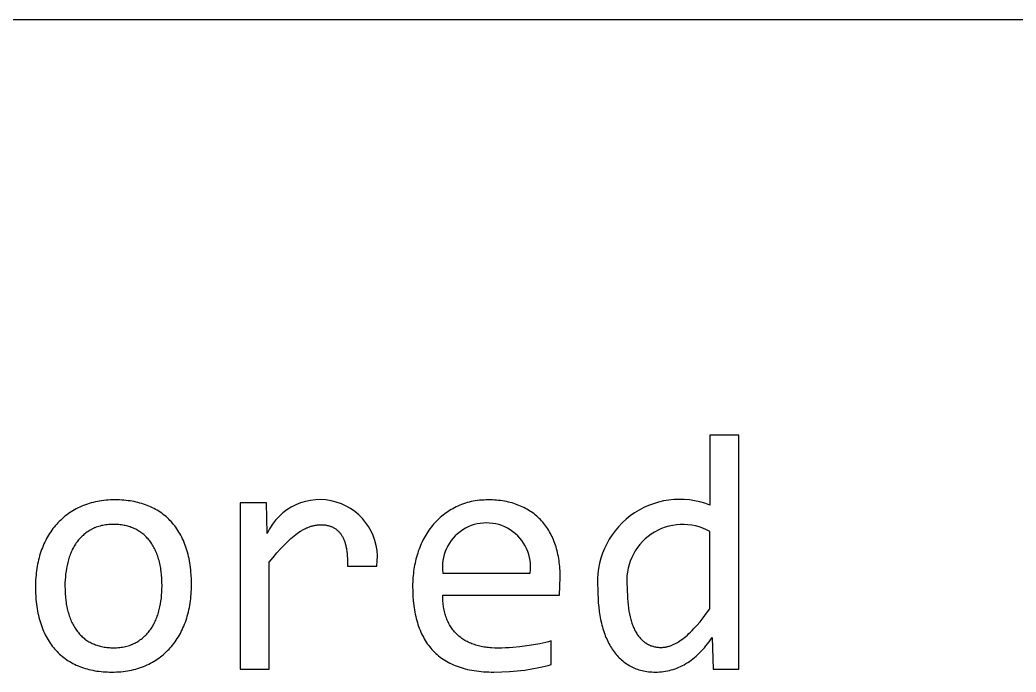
# Model space of a CAD drawing. Extents: x -44 to 134, y -24 to 59.
# Drawn here: x -0.11 to 9.09, y -24.03 to -18 of the extents above; entities that cross this region are included whole.
import ezdxf

# ---------------------------------------------------------------- set-up
doc = ezdxf.new("R2010")
doc.units = 0
doc.layers.add('DEFAULT', color=7, linetype='CONTINUOUS')

msp = doc.modelspace()

# ---------------------------------------------------------------- linework, layer by layer
at = {"layer": 'DEFAULT'}
for p, q in [((43, -18), (-44, -18)), ((6.5318, -21.8378), (6.264, -21.8378)), ((6.264, -21.8378), (6.264, -22.4836)), ((6.5318, -24), (6.5318, -21.8378)), ((0.586, -22.4548), (0.5671, -22.4591)), ((0.6052, -22.4508), (0.586, -22.4548)), ((0.6247, -22.4474), (0.6052, -22.4508)), ((0.6444, -22.4444), (0.6247, -22.4474)), ((0.6645, -22.4419), (0.6444, -22.4444)), ((0.6848, -22.4398), (0.6645, -22.4419)), ((0.7054, -22.4382), (0.6848, -22.4398)), ((0.7263, -22.437), (0.7054, -22.4382)), ((0.7475, -22.4363), (0.7263, -22.437)), ((0.7689, -22.4361), (0.7475, -22.4363)), ((0.7895, -22.4363), (0.7689, -22.4361)), ((0.8097, -22.4369), (0.7895, -22.4363)), ((0.8297, -22.4379), (0.8097, -22.4369)), ((0.8494, -22.4393), (0.8297, -22.4379)), ((0.8689, -22.4411), (0.8494, -22.4393)), ((0.888, -22.4433), (0.8689, -22.4411)), ((0.907, -22.4459), (0.888, -22.4433)), ((0.9256, -22.4489), (0.907, -22.4459)), ((0.944, -22.4523), (0.9256, -22.4489)), ((0.9621, -22.4561), (0.944, -22.4523)), ((4.0585, -22.4522), (4.0402, -22.4564)), ((4.0771, -22.4484), (4.0585, -22.4522)), ((4.096, -22.4452), (4.0771, -22.4484)), ((4.1151, -22.4424), (4.096, -22.4452)), ((4.1346, -22.4401), (4.1151, -22.4424)), ((4.1543, -22.4384), (4.1346, -22.4401)), ((4.1742, -22.4371), (4.1543, -22.4384)), ((4.1945, -22.4364), (4.1742, -22.4371)), ((4.215, -22.4361), (4.1945, -22.4364)), ((4.2349, -22.4363), (4.215, -22.4361)), ((4.2546, -22.4369), (4.2349, -22.4363)), ((4.274, -22.4379), (4.2546, -22.4369)), ((4.293, -22.4393), (4.274, -22.4379)), ((4.3118, -22.441), (4.293, -22.4393)), ((4.3303, -22.4432), (4.3118, -22.441)), ((4.3486, -22.4458), (4.3303, -22.4432)), ((4.3665, -22.4487), (4.3486, -22.4458)), ((4.3841, -22.4521), (4.3665, -22.4487)), ((4.4015, -22.4558), (4.3841, -22.4521)), ((0.3635, -22.5459), (0.3486, -22.5557)), ((0.3787, -22.5365), (0.3635, -22.5459)), ((0.3943, -22.5274), (0.3787, -22.5365)), ((0.4102, -22.5188), (0.3943, -22.5274)), ((0.4264, -22.5105), (0.4102, -22.5188)), ((0.443, -22.5026), (0.4264, -22.5105)), ((0.4598, -22.495), (0.443, -22.5026)), ((0.477, -22.4879), (0.4598, -22.495)), ((0.4945, -22.4812), (0.477, -22.4879)), ((0.5122, -22.475), (0.4945, -22.4812)), ((0.5302, -22.4693), (0.5122, -22.475)), ((0.5485, -22.464), (0.5302, -22.4693)), ((0.5671, -22.4591), (0.5485, -22.464)), ((0.9799, -22.4603), (0.9621, -22.4561)), ((0.9975, -22.4649), (0.9799, -22.4603)), ((1.0148, -22.47), (0.9975, -22.4649)), ((1.0318, -22.4754), (1.0148, -22.47)), ((1.0485, -22.4812), (1.0318, -22.4754)), ((1.065, -22.4874), (1.0485, -22.4812)), ((1.0812, -22.494), (1.065, -22.4874)), ((1.0971, -22.5009), (1.0812, -22.494)), ((1.1127, -22.5083), (1.0971, -22.5009)), ((1.128, -22.516), (1.1127, -22.5083)), ((1.1429, -22.524), (1.128, -22.516)), ((1.1576, -22.5325), (1.1429, -22.524)), ((1.1719, -22.5413), (1.1576, -22.5325)), ((1.1859, -22.5505), (1.1719, -22.5413)), ((2.166, -22.4637), (1.9227, -22.4637)), ((1.9227, -22.4637), (1.9227, -24)), ((2.1737, -22.7467), (2.166, -22.4637)), ((3.8423, -22.545), (3.8278, -22.5549)), ((3.8572, -22.5353), (3.8423, -22.545)), ((3.8723, -22.5261), (3.8572, -22.5353)), ((3.8878, -22.5172), (3.8723, -22.5261)), ((3.9036, -22.5086), (3.8878, -22.5172)), ((3.9197, -22.5004), (3.9036, -22.5086)), ((3.9361, -22.4926), (3.9197, -22.5004)), ((3.9527, -22.4853), (3.9361, -22.4926)), ((3.9697, -22.4785), (3.9527, -22.4853)), ((3.9869, -22.4723), (3.9697, -22.4785)), ((4.0044, -22.4665), (3.9869, -22.4723)), ((4.0222, -22.4612), (4.0044, -22.4665)), ((4.0402, -22.4564), (4.0222, -22.4612)), ((4.4186, -22.46), (4.4015, -22.4558)), ((4.4353, -22.4645), (4.4186, -22.46)), ((4.4518, -22.4694), (4.4353, -22.4645)), ((4.4681, -22.4748), (4.4518, -22.4694)), ((4.484, -22.4805), (4.4681, -22.4748)), ((4.4996, -22.4866), (4.484, -22.4805)), ((4.515, -22.4931), (4.4996, -22.4866)), ((4.53, -22.4999), (4.515, -22.4931)), ((4.5447, -22.507), (4.53, -22.4999)), ((4.5592, -22.5145), (4.5447, -22.507)), ((4.5733, -22.5223), (4.5592, -22.5145)), ((4.5871, -22.5304), (4.5733, -22.5223)), ((4.6006, -22.5389), (4.5871, -22.5304)), ((4.6138, -22.5476), (4.6006, -22.5389)), ((0.2531, -22.6344), (0.2408, -22.6472)), ((0.2658, -22.6221), (0.2531, -22.6344)), ((0.2788, -22.6101), (0.2658, -22.6221)), ((0.2921, -22.5985), (0.2788, -22.6101)), ((0.3057, -22.5872), (0.2921, -22.5985)), ((0.3197, -22.5763), (0.3057, -22.5872)), ((0.334, -22.5658), (0.3197, -22.5763)), ((0.3486, -22.5557), (0.334, -22.5658)), ((1.1996, -22.5601), (1.1859, -22.5505)), ((1.213, -22.57), (1.1996, -22.5601)), ((1.2261, -22.5803), (1.213, -22.57)), ((1.2389, -22.591), (1.2261, -22.5803)), ((1.2514, -22.602), (1.2389, -22.591)), ((1.2635, -22.6134), (1.2514, -22.602)), ((1.2754, -22.6252), (1.2635, -22.6134)), ((1.2869, -22.6373), (1.2754, -22.6252)), ((1.2981, -22.6499), (1.2869, -22.6373)), ((3.7351, -22.6346), (3.7231, -22.6474)), ((3.7474, -22.6222), (3.7351, -22.6346)), ((3.76, -22.6101), (3.7474, -22.6222)), ((3.7729, -22.5984), (3.76, -22.6101)), ((3.7862, -22.587), (3.7729, -22.5984)), ((3.7997, -22.5759), (3.7862, -22.587)), ((3.8136, -22.5653), (3.7997, -22.5759)), ((3.8278, -22.5549), (3.8136, -22.5653)), ((4.6267, -22.5567), (4.6138, -22.5476)), ((4.6393, -22.5662), (4.6267, -22.5567)), ((4.6516, -22.5759), (4.6393, -22.5662)), ((4.6636, -22.586), (4.6516, -22.5759)), ((4.6753, -22.5964), (4.6636, -22.586)), ((4.6867, -22.6072), (4.6753, -22.5964)), ((4.6977, -22.6183), (4.6867, -22.6072)), ((4.7085, -22.6297), (4.6977, -22.6183)), ((4.7189, -22.6414), (4.7085, -22.6297)), ((0.1738, -22.7308), (0.1639, -22.7459)), ((0.1841, -22.716), (0.1738, -22.7308)), ((0.1948, -22.7016), (0.1841, -22.716)), ((0.2057, -22.6875), (0.1948, -22.7016)), ((0.2171, -22.6737), (0.2057, -22.6875)), ((0.2288, -22.6603), (0.2171, -22.6737)), ((0.2408, -22.6472), (0.2288, -22.6603)), ((0.5186, -22.7279), (0.5088, -22.7346)), ((0.5286, -22.7214), (0.5186, -22.7279)), ((0.5389, -22.7152), (0.5286, -22.7214)), ((0.5493, -22.7093), (0.5389, -22.7152)), ((0.5547, -22.7064), (0.5493, -22.7093)), ((0.5601, -22.7036), (0.5547, -22.7064)), ((0.5656, -22.7009), (0.5601, -22.7036)), ((0.5711, -22.6983), (0.5656, -22.7009)), ((0.5767, -22.6958), (0.5711, -22.6983)), ((0.5824, -22.6934), (0.5767, -22.6958)), ((0.5882, -22.6911), (0.5824, -22.6934)), ((0.594, -22.6888), (0.5882, -22.6911)), ((0.6058, -22.6846), (0.594, -22.6888)), ((0.6179, -22.6808), (0.6058, -22.6846)), ((0.6303, -22.6774), (0.6179, -22.6808)), ((0.6429, -22.6743), (0.6303, -22.6774)), ((0.6558, -22.6715), (0.6429, -22.6743)), ((0.669, -22.6691), (0.6558, -22.6715)), ((0.6824, -22.6671), (0.669, -22.6691)), ((0.6961, -22.6655), (0.6824, -22.6671)), ((0.7101, -22.6642), (0.6961, -22.6655)), ((0.7243, -22.6633), (0.7101, -22.6642)), ((0.7388, -22.6628), (0.7243, -22.6633)), ((0.7536, -22.6626), (0.7388, -22.6628)), ((0.7664, -22.6627), (0.7536, -22.6626)), ((0.779, -22.6631), (0.7664, -22.6627)), ((0.7914, -22.6639), (0.779, -22.6631)), ((0.8037, -22.6648), (0.7914, -22.6639)), ((0.8158, -22.6661), (0.8037, -22.6648)), ((0.8278, -22.6676), (0.8158, -22.6661)), ((0.8397, -22.6695), (0.8278, -22.6676)), ((0.8514, -22.6716), (0.8397, -22.6695)), ((0.8629, -22.674), (0.8514, -22.6716)), ((0.8743, -22.6766), (0.8629, -22.674)), ((0.8856, -22.6796), (0.8743, -22.6766)), ((0.8967, -22.6828), (0.8856, -22.6796)), ((0.9076, -22.6863), (0.8967, -22.6828)), ((0.9184, -22.6901), (0.9076, -22.6863)), ((0.9291, -22.6942), (0.9184, -22.6901)), ((0.9396, -22.6985), (0.9291, -22.6942)), ((0.9499, -22.7032), (0.9396, -22.6985)), ((0.96, -22.7081), (0.9499, -22.7032)), ((0.9699, -22.7133), (0.96, -22.7081)), ((0.9797, -22.7187), (0.9699, -22.7133)), ((0.9892, -22.7245), (0.9797, -22.7187)), ((0.9986, -22.7305), (0.9892, -22.7245)), ((1.0077, -22.7367), (0.9986, -22.7305)), ((1.309, -22.6628), (1.2981, -22.6499)), ((1.3196, -22.676), (1.309, -22.6628)), ((1.3298, -22.6897), (1.3196, -22.676)), ((1.3396, -22.7037), (1.3298, -22.6897)), ((1.3492, -22.7181), (1.3396, -22.7037)), ((1.3584, -22.7329), (1.3492, -22.7181)), ((2.4657, -22.7358), (2.4799, -22.7264)), ((2.4799, -22.7264), (2.494, -22.7177)), ((2.494, -22.7177), (2.501, -22.7136)), ((2.501, -22.7136), (2.508, -22.7096)), ((2.508, -22.7096), (2.515, -22.7059)), ((2.515, -22.7059), (2.5219, -22.7023)), ((2.5219, -22.7023), (2.5289, -22.699)), ((2.5289, -22.699), (2.5358, -22.6958)), ((2.5358, -22.6958), (2.5426, -22.6928)), ((2.5426, -22.6928), (2.5495, -22.6899)), ((2.5495, -22.6899), (2.5563, -22.6873)), ((2.5563, -22.6873), (2.5631, -22.6848)), ((2.5631, -22.6848), (2.5699, -22.6825)), ((2.5699, -22.6825), (2.5767, -22.6803)), ((2.5767, -22.6803), (2.5835, -22.6783)), ((2.5835, -22.6783), (2.5902, -22.6764)), ((2.5902, -22.6764), (2.597, -22.6747)), ((2.597, -22.6747), (2.6038, -22.6731)), ((2.6038, -22.6731), (2.6105, -22.6717)), ((2.6105, -22.6717), (2.6173, -22.6704)), ((2.6173, -22.6704), (2.624, -22.6693)), ((2.624, -22.6693), (2.6307, -22.6683)), ((2.6307, -22.6683), (2.6375, -22.6675)), ((2.6375, -22.6675), (2.6442, -22.6668)), ((2.6442, -22.6668), (2.6509, -22.6663)), ((2.6509, -22.6663), (2.6576, -22.6659)), ((2.6576, -22.6659), (2.6643, -22.6657)), ((2.6643, -22.6657), (2.671, -22.6656)), ((2.671, -22.6656), (2.6786, -22.6657)), ((2.6786, -22.6657), (2.6861, -22.666)), ((2.6861, -22.666), (2.6934, -22.6664)), ((2.6934, -22.6664), (2.7007, -22.6671)), ((2.7007, -22.6671), (2.7078, -22.6679)), ((2.7078, -22.6679), (2.7148, -22.6688)), ((2.7148, -22.6688), (2.7217, -22.67)), ((2.7217, -22.67), (2.7285, -22.6713)), ((2.7285, -22.6713), (2.7352, -22.6728)), ((2.7352, -22.6728), (2.7418, -22.6745)), ((2.7418, -22.6745), (2.7482, -22.6764)), ((2.7482, -22.6764), (2.7545, -22.6785)), ((2.7545, -22.6785), (2.7607, -22.6807)), ((2.7607, -22.6807), (2.7668, -22.6831)), ((2.7668, -22.6831), (2.7728, -22.6857)), ((2.7728, -22.6857), (2.7787, -22.6884)), ((2.7787, -22.6884), (2.7844, -22.6913)), ((2.7844, -22.6913), (2.7901, -22.6945)), ((2.7901, -22.6945), (2.7956, -22.6977)), ((2.7956, -22.6977), (2.801, -22.7012)), ((2.801, -22.7012), (2.8063, -22.7049)), ((2.8063, -22.7049), (2.8115, -22.7087)), ((2.8115, -22.7087), (2.8165, -22.7127)), ((2.8165, -22.7127), (2.8215, -22.7169)), ((2.8215, -22.7169), (2.8263, -22.7212)), ((2.8263, -22.7212), (2.831, -22.7258)), ((2.831, -22.7258), (2.8356, -22.7305)), ((2.8356, -22.7305), (2.8401, -22.7354)), ((3.668, -22.7163), (3.658, -22.731)), ((3.6784, -22.702), (3.668, -22.7163)), ((3.6891, -22.6879), (3.6784, -22.702)), ((3.7001, -22.6741), (3.6891, -22.6879)), ((3.7114, -22.6606), (3.7001, -22.6741)), ((3.7231, -22.6474), (3.7114, -22.6606)), ((4.7291, -22.6535), (4.7189, -22.6414)), ((4.7389, -22.6658), (4.7291, -22.6535)), ((4.7484, -22.6785), (4.7389, -22.6658)), ((4.7575, -22.6914), (4.7484, -22.6785)), ((4.7664, -22.7047), (4.7575, -22.6914)), ((4.7749, -22.7183), (4.7664, -22.7047)), ((4.7831, -22.7322), (4.7749, -22.7183)), ((6.264, -23.4415), (6.264, -22.7284)), ((0.1275, -22.8094), (0.1193, -22.8261)), ((0.1361, -22.793), (0.1275, -22.8094)), ((0.145, -22.777), (0.1361, -22.793)), ((0.1542, -22.7613), (0.145, -22.777)), ((0.1639, -22.7459), (0.1542, -22.7613)), ((0.4242, -22.815), (0.417, -22.8243)), ((0.4315, -22.8058), (0.4242, -22.815)), ((0.4392, -22.7969), (0.4315, -22.8058)), ((0.447, -22.7883), (0.4392, -22.7969)), ((0.4551, -22.7799), (0.447, -22.7883)), ((0.4635, -22.7717), (0.4551, -22.7799)), ((0.4721, -22.7638), (0.4635, -22.7717)), ((0.4809, -22.7561), (0.4721, -22.7638)), ((0.49, -22.7487), (0.4809, -22.7561)), ((0.4993, -22.7415), (0.49, -22.7487)), ((0.5088, -22.7346), (0.4993, -22.7415)), ((1.0166, -22.7433), (1.0077, -22.7367)), ((1.0254, -22.7501), (1.0166, -22.7433)), ((1.0339, -22.7572), (1.0254, -22.7501)), ((1.0423, -22.7646), (1.0339, -22.7572)), ((1.0504, -22.7723), (1.0423, -22.7646)), ((1.0584, -22.7802), (1.0504, -22.7723)), ((1.0662, -22.7884), (1.0584, -22.7802)), ((1.0737, -22.7969), (1.0662, -22.7884)), ((1.0811, -22.8057), (1.0737, -22.7969)), ((1.0883, -22.8147), (1.0811, -22.8057)), ((1.0952, -22.824), (1.0883, -22.8147)), ((1.3673, -22.7481), (1.3584, -22.7329)), ((1.3758, -22.7636), (1.3673, -22.7481)), ((1.384, -22.7795), (1.3758, -22.7636)), ((1.3919, -22.7958), (1.384, -22.7795)), ((1.3994, -22.8125), (1.3919, -22.7958)), ((1.4066, -22.8295), (1.3994, -22.8125)), ((2.3298, -22.8539), (2.3615, -22.8224)), ((2.3615, -22.8224), (2.377, -22.8078)), ((2.377, -22.8078), (2.3923, -22.794)), ((2.3923, -22.794), (2.4074, -22.7809)), ((2.4074, -22.7809), (2.4223, -22.7685)), ((2.4223, -22.7685), (2.437, -22.7569)), ((2.437, -22.7569), (2.4514, -22.746)), ((2.4514, -22.746), (2.4657, -22.7358)), ((2.8401, -22.7354), (2.8445, -22.7404)), ((2.8445, -22.7404), (2.8488, -22.7457)), ((2.8488, -22.7457), (2.8529, -22.7511)), ((2.8529, -22.7511), (2.8569, -22.7567)), ((2.8569, -22.7567), (2.8608, -22.7625)), ((2.8608, -22.7625), (2.8646, -22.7685)), ((2.8646, -22.7685), (2.8682, -22.7747)), ((2.8682, -22.7747), (2.8717, -22.7812)), ((2.8717, -22.7812), (2.8751, -22.7879)), ((2.8751, -22.7879), (2.8783, -22.7947)), ((2.8783, -22.7947), (2.8814, -22.8018)), ((2.8814, -22.8018), (2.8844, -22.8092)), ((2.8844, -22.8092), (2.8873, -22.8167)), ((2.8873, -22.8167), (2.89, -22.8244)), ((3.6129, -22.8083), (3.6049, -22.8246)), ((3.6213, -22.7923), (3.6129, -22.8083)), ((3.6299, -22.7765), (3.6213, -22.7923)), ((3.639, -22.7611), (3.6299, -22.7765)), ((3.6483, -22.7459), (3.639, -22.7611)), ((3.658, -22.731), (3.6483, -22.7459)), ((4.791, -22.7464), (4.7831, -22.7322)), ((4.7985, -22.761), (4.791, -22.7464)), ((4.8057, -22.7758), (4.7985, -22.761)), ((4.8126, -22.7909), (4.8057, -22.7758)), ((4.8192, -22.8064), (4.8126, -22.7909)), ((4.8255, -22.8222), (4.8192, -22.8064)), ((4.8314, -22.8382), (4.8255, -22.8222)), ((0.0834, -22.9143), (0.0773, -22.9329)), ((0.0899, -22.896), (0.0834, -22.9143)), ((0.0967, -22.878), (0.0899, -22.896)), ((0.1039, -22.8604), (0.0967, -22.878)), ((0.1114, -22.8431), (0.1039, -22.8604)), ((0.1193, -22.8261), (0.1114, -22.8431)), ((0.3681, -22.9071), (0.363, -22.9183)), ((0.3734, -22.8961), (0.3681, -22.9071)), ((0.379, -22.8852), (0.3734, -22.8961)), ((0.3848, -22.8746), (0.379, -22.8852)), ((0.3908, -22.8641), (0.3848, -22.8746)), ((0.397, -22.8539), (0.3908, -22.8641)), ((0.4034, -22.8438), (0.397, -22.8539)), ((0.4101, -22.834), (0.4034, -22.8438)), ((0.417, -22.8243), (0.4101, -22.834)), ((1.102, -22.8336), (1.0952, -22.824)), ((1.1085, -22.8434), (1.102, -22.8336)), ((1.1148, -22.8536), (1.1085, -22.8434)), ((1.1209, -22.864), (1.1148, -22.8536)), ((1.1269, -22.8747), (1.1209, -22.864)), ((1.1326, -22.8856), (1.1269, -22.8747)), ((1.138, -22.8968), (1.1326, -22.8856)), ((1.1433, -22.9084), (1.138, -22.8968)), ((1.1484, -22.9201), (1.1433, -22.9084)), ((1.4134, -22.847), (1.4066, -22.8295)), ((1.42, -22.8648), (1.4134, -22.847)), ((1.4262, -22.8829), (1.42, -22.8648)), ((1.432, -22.9015), (1.4262, -22.8829)), ((1.4375, -22.9203), (1.432, -22.9015)), ((2.2632, -22.9265), (2.2971, -22.8885)), ((2.2971, -22.8885), (2.3298, -22.8539)), ((2.89, -22.8244), (2.8925, -22.8324)), ((2.8925, -22.8324), (2.895, -22.8406)), ((2.895, -22.8406), (2.8973, -22.849)), ((2.8973, -22.849), (2.8995, -22.8576)), ((2.8995, -22.8576), (2.9015, -22.8664)), ((2.9015, -22.8664), (2.9034, -22.8755)), ((2.9034, -22.8755), (2.9052, -22.8847)), ((2.9052, -22.8847), (2.9068, -22.8942)), ((2.9068, -22.8942), (2.9097, -22.9138)), ((2.9097, -22.9138), (2.9121, -22.9343)), ((3.5699, -22.9101), (3.5639, -22.9281)), ((3.5762, -22.8925), (3.5699, -22.9101)), ((3.5829, -22.8751), (3.5762, -22.8925)), ((3.5899, -22.858), (3.5829, -22.8751)), ((3.5972, -22.8411), (3.5899, -22.858)), ((3.6049, -22.8246), (3.5972, -22.8411)), ((4.837, -22.8546), (4.8314, -22.8382)), ((4.8423, -22.8713), (4.837, -22.8546)), ((4.8473, -22.8882), (4.8423, -22.8713)), ((4.8519, -22.9054), (4.8473, -22.8882)), ((4.8561, -22.9228), (4.8519, -22.9054)), ((0.0613, -22.9901), (0.0568, -23.0097)), ((0.0662, -22.9708), (0.0613, -22.9901)), ((0.0716, -22.9517), (0.0662, -22.9708)), ((0.0773, -22.9329), (0.0716, -22.9517)), ((0.3338, -23.0025), (0.3305, -23.0153)), ((0.3373, -22.9899), (0.3338, -23.0025)), ((0.341, -22.9775), (0.3373, -22.9899)), ((0.345, -22.9652), (0.341, -22.9775)), ((0.3491, -22.9532), (0.345, -22.9652)), ((0.3536, -22.9414), (0.3491, -22.9532)), ((0.3582, -22.9298), (0.3536, -22.9414)), ((0.363, -22.9183), (0.3582, -22.9298)), ((1.1533, -22.9322), (1.1484, -22.9201)), ((1.1579, -22.9445), (1.1533, -22.9322)), ((1.1624, -22.9571), (1.1579, -22.9445)), ((1.1666, -22.97), (1.1624, -22.9571)), ((1.1706, -22.9832), (1.1666, -22.97)), ((1.1744, -22.9966), (1.1706, -22.9832)), ((1.178, -23.0103), (1.1744, -22.9966)), ((1.4425, -22.9395), (1.4375, -22.9203)), ((1.4473, -22.9591), (1.4425, -22.9395)), ((1.4516, -22.9789), (1.4473, -22.9591)), ((1.4555, -22.9991), (1.4516, -22.9789)), ((1.4591, -23.0197), (1.4555, -22.9991)), ((2.192, -23.013), (2.2282, -22.9681)), ((2.2282, -22.9681), (2.2632, -22.9265)), ((2.9121, -22.9343), (2.9139, -22.9557)), ((2.9139, -22.9557), (2.9152, -22.9779)), ((2.9152, -22.9779), (2.9159, -23.001)), ((2.9159, -23.001), (2.9161, -23.0249)), ((3.5435, -23.0015), (3.5393, -23.0202)), ((3.548, -22.9829), (3.5435, -23.0015)), ((3.5529, -22.9645), (3.548, -22.9829)), ((3.5582, -22.9462), (3.5529, -22.9645)), ((3.5639, -22.9281), (3.5582, -22.9462)), ((4.86, -22.9404), (4.8561, -22.9228)), ((4.8636, -22.9583), (4.86, -22.9404)), ((4.8668, -22.9765), (4.8636, -22.9583)), ((4.8697, -22.9948), (4.8668, -22.9765)), ((4.8723, -23.0135), (4.8697, -22.9948)), ((0.0426, -23.0904), (0.04, -23.1111)), ((0.0455, -23.0698), (0.0426, -23.0904)), ((0.0489, -23.0495), (0.0455, -23.0698)), ((0.0526, -23.0295), (0.0489, -23.0495)), ((0.0568, -23.0097), (0.0526, -23.0295)), ((0.3151, -23.0942), (0.3116, -23.1211)), ((0.3195, -23.0676), (0.3151, -23.0942)), ((0.3246, -23.0413), (0.3195, -23.0676)), ((0.3305, -23.0153), (0.3246, -23.0413)), ((1.1813, -23.0243), (1.178, -23.0103)), ((1.1843, -23.0386), (1.1813, -23.0243)), ((1.1872, -23.0531), (1.1843, -23.0386)), ((1.1897, -23.068), (1.1872, -23.0531)), ((1.1921, -23.0831), (1.1897, -23.068)), ((1.1941, -23.0985), (1.1921, -23.0831)), ((1.1976, -23.1302), (1.1941, -23.0985)), ((1.4623, -23.0406), (1.4591, -23.0197)), ((1.4651, -23.0618), (1.4623, -23.0406)), ((1.4676, -23.0833), (1.4651, -23.0618)), ((1.4697, -23.1052), (1.4676, -23.0833)), ((2.192, -24), (2.192, -23.013)), ((2.9161, -23.0249), (2.9158, -23.0497)), ((2.9158, -23.0497), (3.1852, -23.0497)), ((3.5261, -23.0963), (3.5238, -23.1157)), ((3.5289, -23.0771), (3.5261, -23.0963)), ((3.532, -23.058), (3.5289, -23.0771)), ((3.5354, -23.039), (3.532, -23.058)), ((3.5393, -23.0202), (3.5354, -23.039)), ((4.8745, -23.0323), (4.8723, -23.0135)), ((4.8764, -23.0515), (4.8745, -23.0323)), ((4.8779, -23.0708), (4.8764, -23.0515)), ((4.8791, -23.0904), (4.8779, -23.0708)), ((4.88, -23.1103), (4.8791, -23.0904)), ((0.0347, -23.175), (0.0337, -23.1967)), ((0.0361, -23.1535), (0.0347, -23.175)), ((0.0378, -23.1322), (0.0361, -23.1535)), ((0.04, -23.1111), (0.0378, -23.1322)), ((0.3069, -23.1758), (0.3057, -23.2037)), ((0.3088, -23.1483), (0.3069, -23.1758)), ((0.3116, -23.1211), (0.3088, -23.1483)), ((1.2, -23.1629), (1.1976, -23.1302)), ((1.2015, -23.1968), (1.2, -23.1629)), ((1.4714, -23.1274), (1.4697, -23.1052)), ((1.4736, -23.1728), (1.4714, -23.1274)), ((1.4744, -23.2196), (1.4736, -23.1728)), ((3.5189, -23.1747), (3.5179, -23.1946)), ((3.5201, -23.1549), (3.5189, -23.1747)), ((3.5218, -23.1352), (3.5201, -23.1549)), ((3.5238, -23.1157), (3.5218, -23.1352)), ((3.7957, -23.1125), (4.6037, -23.1125)), ((4.8745, -23.3175), (4.8806, -23.1507)), ((4.8806, -23.1507), (4.88, -23.1103)), ((0.0331, -23.2188), (0.0329, -23.241)), ((0.0329, -23.241), (0.0337, -23.2881)), ((0.0337, -23.1967), (0.0331, -23.2188)), ((0.3057, -23.2037), (0.3053, -23.2318)), ((0.3053, -23.2318), (0.3058, -23.2669)), ((0.3058, -23.2669), (0.3072, -23.3008)), ((1.2004, -23.2885), (1.2016, -23.2603)), ((1.202, -23.2318), (1.2015, -23.1968)), ((1.2016, -23.2603), (1.202, -23.2318)), ((1.4726, -23.2857), (1.4736, -23.2639)), ((1.4736, -23.2639), (1.4742, -23.2418)), ((1.4742, -23.2418), (1.4744, -23.2196)), ((3.5174, -23.2147), (3.5172, -23.2349)), ((3.5172, -23.2349), (3.5179, -23.281)), ((3.5179, -23.1946), (3.5174, -23.2147)), ((3.5179, -23.281), (3.5199, -23.3258)), ((5.228, -23.264), (5.2285, -23.3063)), ((5.5004, -23.2471), (5.5007, -23.2814)), ((5.5007, -23.2814), (5.5017, -23.3145)), ((0.0337, -23.2881), (0.0359, -23.3339)), ((0.0359, -23.3339), (0.0376, -23.3562)), ((0.0376, -23.3562), (0.0397, -23.3782)), ((0.3072, -23.3008), (0.3097, -23.3336)), ((0.3097, -23.3336), (0.3131, -23.3653)), ((0.3131, -23.3653), (0.3152, -23.3808)), ((1.1878, -23.3975), (1.1921, -23.3708)), ((1.1921, -23.3708), (1.1957, -23.3437)), ((1.1957, -23.3437), (1.1984, -23.3163)), ((1.1984, -23.3163), (1.2004, -23.2885)), ((1.4617, -23.3912), (1.4647, -23.3705)), ((1.4647, -23.3705), (1.4673, -23.3497)), ((1.4673, -23.3497), (1.4694, -23.3286)), ((1.4694, -23.3286), (1.4712, -23.3072)), ((1.4712, -23.3072), (1.4726, -23.2857)), ((3.5199, -23.3258), (3.5233, -23.3694)), ((3.5233, -23.3694), (3.5256, -23.3908)), ((3.7958, -23.3321), (3.7957, -23.3175)), ((3.7957, -23.3175), (4.8745, -23.3175)), ((3.7962, -23.3466), (3.7958, -23.3321)), ((3.7969, -23.3607), (3.7962, -23.3466)), ((3.7978, -23.3747), (3.7969, -23.3607)), ((3.7989, -23.3885), (3.7978, -23.3747)), ((5.2285, -23.3063), (5.2301, -23.3477)), ((5.2301, -23.3477), (5.2327, -23.3882)), ((5.5017, -23.3145), (5.5033, -23.3466)), ((5.5033, -23.3466), (5.5055, -23.3775)), ((0.0397, -23.3782), (0.0421, -23.3999)), ((0.0421, -23.3999), (0.045, -23.4212)), ((0.045, -23.4212), (0.0482, -23.4422)), ((0.0482, -23.4422), (0.0517, -23.4628)), ((0.0517, -23.4628), (0.0557, -23.483)), ((0.3152, -23.3808), (0.3175, -23.396)), ((0.3175, -23.396), (0.3201, -23.4109)), ((0.3201, -23.4109), (0.3229, -23.4255)), ((0.3229, -23.4255), (0.326, -23.4398)), ((0.326, -23.4398), (0.3293, -23.4539)), ((0.3293, -23.4539), (0.3329, -23.4677)), ((1.17, -23.4753), (1.1735, -23.4627)), ((1.1735, -23.4627), (1.1767, -23.4499)), ((1.1767, -23.4499), (1.1827, -23.4239)), ((1.1827, -23.4239), (1.1878, -23.3975)), ((1.446, -23.4714), (1.4505, -23.4517)), ((1.4505, -23.4517), (1.4546, -23.4317)), ((1.4546, -23.4317), (1.4584, -23.4116)), ((1.4584, -23.4116), (1.4617, -23.3912)), ((3.5256, -23.3908), (3.5281, -23.4118)), ((3.5281, -23.4118), (3.531, -23.4326)), ((3.531, -23.4326), (3.5343, -23.453)), ((3.5343, -23.453), (3.5378, -23.4731)), ((3.8003, -23.402), (3.7989, -23.3885)), ((3.802, -23.4154), (3.8003, -23.402)), ((3.8039, -23.4285), (3.802, -23.4154)), ((3.8061, -23.4414), (3.8039, -23.4285)), ((3.8086, -23.4541), (3.8061, -23.4414)), ((3.8113, -23.4666), (3.8086, -23.4541)), ((3.8142, -23.4789), (3.8113, -23.4666)), ((5.2327, -23.3882), (5.2364, -23.4277)), ((5.2364, -23.4277), (5.2412, -23.4662)), ((5.2412, -23.4662), (5.2469, -23.5038)), ((5.5055, -23.3775), (5.5084, -23.4074)), ((5.5084, -23.4074), (5.5119, -23.4361)), ((5.5119, -23.4361), (5.5161, -23.4637)), ((5.5161, -23.4637), (5.5208, -23.4902)), ((6.2332, -23.4845), (6.264, -23.4415)), ((0.0557, -23.483), (0.06, -23.503)), ((0.06, -23.503), (0.0647, -23.5225)), ((0.0647, -23.5225), (0.0698, -23.5418)), ((0.0698, -23.5418), (0.0753, -23.5607)), ((0.3329, -23.4677), (0.3366, -23.4813)), ((0.3366, -23.4813), (0.3407, -23.4945)), ((0.3407, -23.4945), (0.3449, -23.5075)), ((0.3449, -23.5075), (0.3494, -23.5202)), ((0.3494, -23.5202), (0.354, -23.5326)), ((0.354, -23.5326), (0.3589, -23.5447)), ((0.3589, -23.5447), (0.3639, -23.5565)), ((0.3639, -23.5565), (0.3692, -23.5681)), ((1.1338, -23.5691), (1.1391, -23.5581)), ((1.1391, -23.5581), (1.1442, -23.5469)), ((1.1442, -23.5469), (1.1491, -23.5354)), ((1.1491, -23.5354), (1.1537, -23.5238)), ((1.1537, -23.5238), (1.1581, -23.512)), ((1.1581, -23.512), (1.1623, -23.5)), ((1.1623, -23.5), (1.1663, -23.4877)), ((1.1663, -23.4877), (1.17, -23.4753)), ((1.4174, -23.5663), (1.4239, -23.5478)), ((1.4239, -23.5478), (1.43, -23.5291)), ((1.43, -23.5291), (1.4357, -23.5101)), ((1.4357, -23.5101), (1.441, -23.4908)), ((1.441, -23.4908), (1.446, -23.4714)), ((3.5378, -23.4731), (3.5417, -23.493)), ((3.5417, -23.493), (3.546, -23.5125)), ((3.546, -23.5125), (3.5506, -23.5317)), ((3.5506, -23.5317), (3.5555, -23.5506)), ((3.5555, -23.5506), (3.5608, -23.5692)), ((3.8174, -23.4909), (3.8142, -23.4789)), ((3.8209, -23.5028), (3.8174, -23.4909)), ((3.8246, -23.5144), (3.8209, -23.5028)), ((3.8286, -23.5258), (3.8246, -23.5144)), ((3.8329, -23.537), (3.8286, -23.5258)), ((3.8374, -23.548), (3.8329, -23.537)), ((3.8421, -23.5588), (3.8374, -23.548)), ((3.8471, -23.5694), (3.8421, -23.5588)), ((5.2469, -23.5038), (5.2538, -23.5405)), ((5.2538, -23.5405), (5.2617, -23.5761)), ((5.5208, -23.4902), (5.5263, -23.5157)), ((5.5263, -23.5157), (5.5292, -23.5279)), ((5.5292, -23.5279), (5.5324, -23.54)), ((5.5324, -23.54), (5.5356, -23.5517)), ((5.5356, -23.5517), (5.5391, -23.5632)), ((6.1726, -23.5623), (6.2027, -23.5248)), ((6.2027, -23.5248), (6.2332, -23.4845)), ((0.0753, -23.5607), (0.0811, -23.5792)), ((0.0811, -23.5792), (0.0873, -23.5974)), ((0.0873, -23.5974), (0.0938, -23.6152)), ((0.0938, -23.6152), (0.1007, -23.6326)), ((0.1007, -23.6326), (0.1079, -23.6497)), ((0.1079, -23.6497), (0.1154, -23.6664)), ((0.3692, -23.5681), (0.3747, -23.5794)), ((0.3747, -23.5794), (0.3804, -23.5904)), ((0.3804, -23.5904), (0.3863, -23.6011)), ((0.3863, -23.6011), (0.3924, -23.6115)), ((0.3924, -23.6115), (0.3988, -23.6217)), ((0.3988, -23.6217), (0.4053, -23.6316)), ((0.4053, -23.6316), (0.412, -23.6412)), ((0.412, -23.6412), (0.419, -23.6505)), ((0.419, -23.6505), (0.4262, -23.6595)), ((1.0757, -23.6594), (1.0831, -23.6502)), ((1.0831, -23.6502), (1.0903, -23.6408)), ((1.0903, -23.6408), (1.0972, -23.6312)), ((1.0972, -23.6312), (1.1038, -23.6214)), ((1.1038, -23.6214), (1.1103, -23.6113)), ((1.1103, -23.6113), (1.1165, -23.6011)), ((1.1165, -23.6011), (1.1225, -23.5906)), ((1.1225, -23.5906), (1.1283, -23.58)), ((1.1283, -23.58), (1.1338, -23.5691)), ((1.3798, -23.6537), (1.388, -23.6369)), ((1.388, -23.6369), (1.3958, -23.6197)), ((1.3958, -23.6197), (1.4034, -23.6023)), ((1.4034, -23.6023), (1.4106, -23.5844)), ((1.4106, -23.5844), (1.4174, -23.5663)), ((3.5608, -23.5692), (3.5665, -23.5875)), ((3.5665, -23.5875), (3.5725, -23.6054)), ((3.5725, -23.6054), (3.5788, -23.623)), ((3.5788, -23.623), (3.5856, -23.6402)), ((3.5856, -23.6402), (3.5927, -23.6571)), ((3.8524, -23.5797), (3.8471, -23.5694)), ((3.8579, -23.5898), (3.8524, -23.5797)), ((3.8637, -23.5998), (3.8579, -23.5898)), ((3.8697, -23.6095), (3.8637, -23.5998)), ((3.876, -23.619), (3.8697, -23.6095)), ((3.8826, -23.6282), (3.876, -23.619)), ((3.8894, -23.6373), (3.8826, -23.6282)), ((3.8965, -23.6461), (3.8894, -23.6373)), ((3.9038, -23.6548), (3.8965, -23.6461)), ((5.2617, -23.5761), (5.266, -23.5936)), ((5.266, -23.5936), (5.2706, -23.6107)), ((5.2706, -23.6107), (5.2754, -23.6275)), ((5.2754, -23.6275), (5.2806, -23.644)), ((5.2806, -23.644), (5.2859, -23.6602)), ((5.5391, -23.5632), (5.5427, -23.5744)), ((5.5427, -23.5744), (5.5464, -23.5853)), ((5.5464, -23.5853), (5.5504, -23.5959)), ((5.5504, -23.5959), (5.5544, -23.6063)), ((5.5544, -23.6063), (5.5587, -23.6163)), ((5.5587, -23.6163), (5.5631, -23.6261)), ((5.5631, -23.6261), (5.5676, -23.6357)), ((5.5676, -23.6357), (5.5723, -23.6449)), ((5.5723, -23.6449), (5.5772, -23.6539)), ((6.0845, -23.6587), (6.099, -23.6443)), ((6.099, -23.6443), (6.1135, -23.6293)), ((6.1135, -23.6293), (6.1282, -23.6136)), ((6.1282, -23.6136), (6.1429, -23.5972)), ((6.1429, -23.5972), (6.1726, -23.5623)), ((0.1154, -23.6664), (0.1233, -23.6827)), ((0.1233, -23.6827), (0.1315, -23.6986)), ((0.1315, -23.6986), (0.14, -23.7142)), ((0.14, -23.7142), (0.1489, -23.7294)), ((0.1489, -23.7294), (0.1581, -23.7443)), ((0.4262, -23.6595), (0.4335, -23.6683)), ((0.4335, -23.6683), (0.4411, -23.6768)), ((0.4411, -23.6768), (0.4488, -23.685)), ((0.4488, -23.685), (0.4568, -23.6929)), ((0.4568, -23.6929), (0.4649, -23.7006)), ((0.4649, -23.7006), (0.4732, -23.7079)), ((0.4732, -23.7079), (0.4817, -23.715)), ((0.4817, -23.715), (0.4904, -23.7219)), ((0.4904, -23.7219), (0.4993, -23.7284)), ((0.4993, -23.7284), (0.5084, -23.7347)), ((0.5084, -23.7347), (0.5177, -23.7407)), ((0.5177, -23.7407), (0.5272, -23.7465)), ((0.9787, -23.7438), (0.9887, -23.7373)), ((0.9887, -23.7373), (0.9985, -23.7306)), ((0.9985, -23.7306), (1.008, -23.7237)), ((1.008, -23.7237), (1.0173, -23.7165)), ((1.0173, -23.7165), (1.0264, -23.7091)), ((1.0264, -23.7091), (1.0352, -23.7014)), ((1.0352, -23.7014), (1.0438, -23.6935)), ((1.0438, -23.6935), (1.0521, -23.6853)), ((1.0521, -23.6853), (1.0602, -23.6769)), ((1.0602, -23.6769), (1.0681, -23.6683)), ((1.0681, -23.6683), (1.0757, -23.6594)), ((1.3232, -23.7475), (1.3335, -23.7327)), ((1.3335, -23.7327), (1.3434, -23.7176)), ((1.3434, -23.7176), (1.353, -23.7021)), ((1.353, -23.7021), (1.3623, -23.6863)), ((1.3623, -23.6863), (1.3712, -23.6702)), ((1.3712, -23.6702), (1.3798, -23.6537)), ((3.5927, -23.6571), (3.6002, -23.6735)), ((3.6002, -23.6735), (3.6081, -23.6897)), ((3.6081, -23.6897), (3.6163, -23.7054)), ((3.6163, -23.7054), (3.6249, -23.7208)), ((3.6249, -23.7208), (3.6339, -23.7359)), ((3.6339, -23.7359), (3.6432, -23.7506)), ((3.9114, -23.6632), (3.9038, -23.6548)), ((3.9192, -23.6714), (3.9114, -23.6632)), ((3.9273, -23.6794), (3.9192, -23.6714)), ((3.9357, -23.6872), (3.9273, -23.6794)), ((3.9442, -23.6947), (3.9357, -23.6872)), ((3.953, -23.702), (3.9442, -23.6947)), ((3.962, -23.709), (3.953, -23.702)), ((3.9713, -23.7158), (3.962, -23.709)), ((3.9808, -23.7223), (3.9713, -23.7158)), ((3.9905, -23.7286), (3.9808, -23.7223)), ((4.0004, -23.7346), (3.9905, -23.7286)), ((4.0105, -23.7404), (4.0004, -23.7346)), ((4.0209, -23.746), (4.0105, -23.7404)), ((4.798, -23.7399), (4.773, -23.7466)), ((4.798, -23.9587), (4.798, -23.7399)), ((5.2859, -23.6602), (5.2915, -23.676)), ((5.2915, -23.676), (5.2974, -23.6915)), ((5.2974, -23.6915), (5.3036, -23.7068)), ((5.3036, -23.7068), (5.31, -23.7217)), ((5.31, -23.7217), (5.3166, -23.7363)), ((5.3166, -23.7363), (5.3235, -23.7505)), ((5.5772, -23.6539), (5.5822, -23.6626)), ((5.5822, -23.6626), (5.5874, -23.671)), ((5.5874, -23.671), (5.5927, -23.6792)), ((5.5927, -23.6792), (5.5982, -23.6871)), ((5.5982, -23.6871), (5.6038, -23.6947)), ((5.6038, -23.6947), (5.6095, -23.702)), ((5.6095, -23.702), (5.6153, -23.7091)), ((5.6153, -23.7091), (5.6213, -23.716)), ((5.6213, -23.716), (5.6274, -23.7225)), ((5.6274, -23.7225), (5.6337, -23.7288)), ((5.6337, -23.7288), (5.6401, -23.7348)), ((5.6401, -23.7348), (5.6466, -23.7406)), ((5.6466, -23.7406), (5.6532, -23.746)), ((5.972, -23.7488), (5.9858, -23.7399)), ((5.9858, -23.7399), (5.9996, -23.7304)), ((5.9996, -23.7304), (6.0135, -23.7202)), ((6.0135, -23.7202), (6.0275, -23.7093)), ((6.0275, -23.7093), (6.0416, -23.6976)), ((6.0416, -23.6976), (6.0558, -23.6853)), ((6.0558, -23.6853), (6.0701, -23.6723)), ((6.0701, -23.6723), (6.0845, -23.6587)), ((6.2556, -23.7485), (6.2698, -23.7292)), ((6.2698, -23.7292), (6.2839, -23.7093)), ((6.2839, -23.7093), (6.293, -24)), ((0.1581, -23.7443), (0.1676, -23.7588)), ((0.1676, -23.7588), (0.1775, -23.7729)), ((0.1775, -23.7729), (0.1877, -23.7866)), ((0.1877, -23.7866), (0.1983, -23.7999)), ((0.1983, -23.7999), (0.2091, -23.8129)), ((0.2091, -23.8129), (0.2204, -23.8256)), ((0.2204, -23.8256), (0.2319, -23.8378)), ((0.5272, -23.7465), (0.5368, -23.7519)), ((0.5368, -23.7519), (0.5467, -23.7571)), ((0.5467, -23.7571), (0.5567, -23.762)), ((0.5567, -23.762), (0.5669, -23.7666)), ((0.5669, -23.7666), (0.5774, -23.771)), ((0.5774, -23.771), (0.5879, -23.7751)), ((0.5879, -23.7751), (0.5987, -23.7789)), ((0.5987, -23.7789), (0.6096, -23.7824)), ((0.6096, -23.7824), (0.6207, -23.7856)), ((0.6207, -23.7856), (0.6319, -23.7886)), ((0.6319, -23.7886), (0.6434, -23.7912)), ((0.6434, -23.7912), (0.6549, -23.7936)), ((0.6549, -23.7936), (0.6667, -23.7957)), ((0.6667, -23.7957), (0.6786, -23.7975)), ((0.6786, -23.7975), (0.6907, -23.7991)), ((0.6907, -23.7991), (0.7029, -23.8004)), ((0.7029, -23.8004), (0.7154, -23.8013)), ((0.7154, -23.8013), (0.728, -23.802)), ((0.728, -23.802), (0.7407, -23.8025)), ((0.7407, -23.8025), (0.7536, -23.8026)), ((0.7536, -23.8026), (0.7684, -23.8024)), ((0.7684, -23.8024), (0.7829, -23.8019)), ((0.7829, -23.8019), (0.7972, -23.801)), ((0.7972, -23.801), (0.8112, -23.7997)), ((0.8112, -23.7997), (0.8249, -23.798)), ((0.8249, -23.798), (0.8383, -23.796)), ((0.8383, -23.796), (0.8515, -23.7937)), ((0.8515, -23.7937), (0.8644, -23.7909)), ((0.8644, -23.7909), (0.877, -23.7878)), ((0.877, -23.7878), (0.8894, -23.7844)), ((0.8894, -23.7844), (0.9015, -23.7805)), ((0.9015, -23.7805), (0.9133, -23.7763)), ((0.9133, -23.7763), (0.9191, -23.7741)), ((0.9191, -23.7741), (0.9249, -23.7718)), ((0.9249, -23.7718), (0.9305, -23.7694)), ((0.9305, -23.7694), (0.9361, -23.7669)), ((0.9361, -23.7669), (0.9417, -23.7643)), ((0.9417, -23.7643), (0.9472, -23.7616)), ((0.9472, -23.7616), (0.9526, -23.7588)), ((0.9526, -23.7588), (0.9579, -23.7559)), ((0.9579, -23.7559), (0.9684, -23.75)), ((0.9684, -23.75), (0.9787, -23.7438)), ((1.2415, -23.8416), (1.2541, -23.8292)), ((1.2541, -23.8292), (1.2665, -23.8165)), ((1.2665, -23.8165), (1.2785, -23.8034)), ((1.2785, -23.8034), (1.2902, -23.7899)), ((1.2902, -23.7899), (1.3015, -23.7761)), ((1.3015, -23.7761), (1.3125, -23.762)), ((1.3125, -23.762), (1.3232, -23.7475)), ((3.6432, -23.7506), (3.6529, -23.7649)), ((3.6529, -23.7649), (3.663, -23.7789)), ((3.663, -23.7789), (3.6735, -23.7925)), ((3.6735, -23.7925), (3.6843, -23.8058)), ((3.6843, -23.8058), (3.6955, -23.8187)), ((3.6955, -23.8187), (3.7071, -23.8312)), ((3.7071, -23.8312), (3.719, -23.8434)), ((4.0315, -23.7513), (4.0209, -23.746)), ((4.0424, -23.7563), (4.0315, -23.7513)), ((4.0534, -23.7612), (4.0424, -23.7563)), ((4.0647, -23.7657), (4.0534, -23.7612)), ((4.0762, -23.77), (4.0647, -23.7657)), ((4.088, -23.7741), (4.0762, -23.77)), ((4.1, -23.7779), (4.088, -23.7741)), ((4.1122, -23.7815), (4.1, -23.7779)), ((4.1246, -23.7848), (4.1122, -23.7815)), ((4.1372, -23.7879), (4.1246, -23.7848)), ((4.1501, -23.7907), (4.1372, -23.7879)), ((4.1632, -23.7933), (4.1501, -23.7907)), ((4.1766, -23.7957), (4.1632, -23.7933)), ((4.1901, -23.7978), (4.1766, -23.7957)), ((4.2039, -23.7996), (4.1901, -23.7978)), ((4.2179, -23.8012), (4.2039, -23.7996)), ((4.2322, -23.8026), (4.2179, -23.8012)), ((4.2467, -23.8037), (4.2322, -23.8026)), ((4.2763, -23.8052), (4.2467, -23.8037)), ((4.3068, -23.8057), (4.2763, -23.8052)), ((4.3405, -23.8053), (4.3068, -23.8057)), ((4.3741, -23.8043), (4.3405, -23.8053)), ((4.4078, -23.8026), (4.3741, -23.8043)), ((4.4415, -23.8003), (4.4078, -23.8026)), ((4.5077, -23.794), (4.4415, -23.8003)), ((4.5715, -23.7858), (4.5077, -23.794)), ((4.6329, -23.776), (4.5715, -23.7858)), ((4.6917, -23.7651), (4.6329, -23.776)), ((4.7198, -23.7592), (4.6917, -23.7651)), ((4.7469, -23.7531), (4.7198, -23.7592)), ((4.773, -23.7466), (4.7469, -23.7531)), ((5.3235, -23.7505), (5.3307, -23.7645)), ((5.3307, -23.7645), (5.3381, -23.7781)), ((5.3381, -23.7781), (5.3458, -23.7914)), ((5.3458, -23.7914), (5.3537, -23.8045)), ((5.3537, -23.8045), (5.3619, -23.8171)), ((5.3619, -23.8171), (5.3703, -23.8295)), ((5.3703, -23.8295), (5.3791, -23.8415)), ((5.6532, -23.746), (5.66, -23.7513)), ((5.66, -23.7513), (5.6669, -23.7562)), ((5.6669, -23.7562), (5.6704, -23.7586)), ((5.6704, -23.7586), (5.674, -23.7609)), ((5.674, -23.7609), (5.6775, -23.7631)), ((5.6775, -23.7631), (5.6811, -23.7653)), ((5.6811, -23.7653), (5.6848, -23.7674)), ((5.6848, -23.7674), (5.6885, -23.7694)), ((5.6885, -23.7694), (5.6922, -23.7714)), ((5.6922, -23.7714), (5.6959, -23.7733)), ((5.6959, -23.7733), (5.6997, -23.7752)), ((5.6997, -23.7752), (5.7035, -23.7769)), ((5.7035, -23.7769), (5.7073, -23.7786)), ((5.7073, -23.7786), (5.7112, -23.7803)), ((5.7112, -23.7803), (5.7151, -23.7819)), ((5.7151, -23.7819), (5.719, -23.7834)), ((5.719, -23.7834), (5.723, -23.7848)), ((5.723, -23.7848), (5.727, -23.7862)), ((5.727, -23.7862), (5.7351, -23.7887)), ((5.7351, -23.7887), (5.7434, -23.791)), ((5.7434, -23.791), (5.7517, -23.793)), ((5.7517, -23.793), (5.7602, -23.7947)), ((5.7602, -23.7947), (5.7689, -23.7962)), ((5.7689, -23.7962), (5.7777, -23.7974)), ((5.7777, -23.7974), (5.7866, -23.7983)), ((5.7866, -23.7983), (5.7956, -23.799)), ((5.7956, -23.799), (5.8048, -23.7994)), ((5.8048, -23.7994), (5.8141, -23.7995)), ((5.8141, -23.7995), (5.8204, -23.7995)), ((5.8204, -23.7995), (5.8267, -23.7992)), ((5.8267, -23.7992), (5.8331, -23.7987)), ((5.8331, -23.7987), (5.8395, -23.7981)), ((5.8395, -23.7981), (5.8459, -23.7973)), ((5.8459, -23.7973), (5.8524, -23.7964)), ((5.8524, -23.7964), (5.8588, -23.7952)), ((5.8588, -23.7952), (5.8653, -23.7939)), ((5.8653, -23.7939), (5.8718, -23.7924)), ((5.8718, -23.7924), (5.8783, -23.7907)), ((5.8783, -23.7907), (5.8849, -23.7889)), ((5.8849, -23.7889), (5.8914, -23.7868)), ((5.8914, -23.7868), (5.898, -23.7846)), ((5.898, -23.7846), (5.9046, -23.7823)), ((5.9046, -23.7823), (5.9113, -23.7797)), ((5.9113, -23.7797), (5.9179, -23.777)), ((5.9179, -23.777), (5.9246, -23.7741)), ((5.9246, -23.7741), (5.9313, -23.771)), ((5.9313, -23.771), (5.9381, -23.7677)), ((5.9381, -23.7677), (5.9448, -23.7643)), ((5.9448, -23.7643), (5.9516, -23.7607)), ((5.9516, -23.7607), (5.9584, -23.7569)), ((5.9584, -23.7569), (5.9652, -23.7529)), ((5.9652, -23.7529), (5.972, -23.7488)), ((6.1676, -23.8504), (6.1826, -23.8351)), ((6.1826, -23.8351), (6.1975, -23.8191)), ((6.1975, -23.8191), (6.2122, -23.8024)), ((6.2122, -23.8024), (6.2269, -23.7851)), ((6.2269, -23.7851), (6.2413, -23.7671)), ((6.2413, -23.7671), (6.2556, -23.7485)), ((0.2319, -23.8378), (0.2437, -23.8497)), ((0.2437, -23.8497), (0.2559, -23.8612)), ((0.2559, -23.8612), (0.2684, -23.8723)), ((0.2684, -23.8723), (0.2811, -23.883)), ((0.2811, -23.883), (0.2942, -23.8934)), ((0.2942, -23.8934), (0.3076, -23.9034)), ((0.3076, -23.9034), (0.3213, -23.913)), ((0.3213, -23.913), (0.3354, -23.9222)), ((0.3354, -23.9222), (0.3497, -23.9311)), ((1.1129, -23.9362), (1.1285, -23.9272)), ((1.1285, -23.9272), (1.1438, -23.9178)), ((1.1438, -23.9178), (1.1587, -23.908)), ((1.1587, -23.908), (1.1733, -23.8979)), ((1.1733, -23.8979), (1.1876, -23.8873)), ((1.1876, -23.8873), (1.2015, -23.8765)), ((1.2015, -23.8765), (1.2152, -23.8652)), ((1.2152, -23.8652), (1.2285, -23.8536)), ((1.2285, -23.8536), (1.2415, -23.8416)), ((3.719, -23.8434), (3.7314, -23.8551)), ((3.7314, -23.8551), (3.7442, -23.8665)), ((3.7442, -23.8665), (3.7574, -23.8776)), ((3.7574, -23.8776), (3.771, -23.8882)), ((3.771, -23.8882), (3.785, -23.8985)), ((3.785, -23.8985), (3.7993, -23.9084)), ((3.7993, -23.9084), (3.8141, -23.9179)), ((3.8141, -23.9179), (3.8293, -23.927)), ((3.8293, -23.927), (3.8449, -23.9358)), ((5.3791, -23.8415), (5.388, -23.8531)), ((5.388, -23.8531), (5.3973, -23.8644)), ((5.3973, -23.8644), (5.4068, -23.8754)), ((5.4068, -23.8754), (5.4166, -23.886)), ((5.4166, -23.886), (5.4266, -23.8962)), ((5.4266, -23.8962), (5.4369, -23.9061)), ((5.4369, -23.9061), (5.4474, -23.9156)), ((5.4474, -23.9156), (5.4583, -23.9248)), ((5.4583, -23.9248), (5.4693, -23.9336)), ((6.0743, -23.9287), (6.0902, -23.9173)), ((6.0902, -23.9173), (6.106, -23.9052)), ((6.106, -23.9052), (6.1216, -23.8925)), ((6.1216, -23.8925), (6.1371, -23.8791)), ((6.1371, -23.8791), (6.1524, -23.8651)), ((6.1524, -23.8651), (6.1676, -23.8504)), ((0.3497, -23.9311), (0.3643, -23.9395)), ((0.3643, -23.9395), (0.3793, -23.9476)), ((0.3793, -23.9476), (0.3946, -23.9554)), ((0.3946, -23.9554), (0.4101, -23.9627)), ((0.4101, -23.9627), (0.426, -23.9697)), ((0.426, -23.9697), (0.4422, -23.9763)), ((0.4422, -23.9763), (0.4587, -23.9825)), ((0.4587, -23.9825), (0.4755, -23.9883)), ((0.4755, -23.9883), (0.4925, -23.9937)), ((0.4925, -23.9937), (0.5098, -23.9987)), ((0.5098, -23.9987), (0.5274, -24.0033)), ((0.5274, -24.0033), (0.5452, -24.0075)), ((0.5452, -24.0075), (0.5633, -24.0113)), ((0.5633, -24.0113), (0.5817, -24.0147)), ((0.5817, -24.0147), (0.6003, -24.0177)), ((0.6003, -24.0177), (0.6192, -24.0203)), ((0.8428, -24.0218), (0.8629, -24.0193)), ((0.8629, -24.0193), (0.8826, -24.0163)), ((0.8826, -24.0163), (0.9021, -24.0128)), ((0.9021, -24.0128), (0.9212, -24.0089)), ((0.9212, -24.0089), (0.9401, -24.0045)), ((0.9401, -24.0045), (0.9587, -23.9997)), ((0.9587, -23.9997), (0.977, -23.9944)), ((0.977, -23.9944), (0.9951, -23.9887)), ((0.9951, -23.9887), (1.0128, -23.9824)), ((1.0128, -23.9824), (1.0303, -23.9758)), ((1.0303, -23.9758), (1.0474, -23.9686)), ((1.0474, -23.9686), (1.0643, -23.9611)), ((1.0643, -23.9611), (1.0808, -23.9532)), ((1.0808, -23.9532), (1.0971, -23.9449)), ((1.0971, -23.9449), (1.1129, -23.9362)), ((1.9227, -24), (2.192, -24)), ((3.8449, -23.9358), (3.8609, -23.9442)), ((3.8609, -23.9442), (3.8773, -23.9522)), ((3.8773, -23.9522), (3.8941, -23.9598)), ((3.8941, -23.9598), (3.9113, -23.9671)), ((3.9113, -23.9671), (3.9288, -23.974)), ((3.9288, -23.974), (3.9468, -23.9805)), ((3.9468, -23.9805), (3.9653, -23.9865)), ((3.9653, -23.9865), (3.9841, -23.9922)), ((3.9841, -23.9922), (4.0034, -23.9974)), ((4.0034, -23.9974), (4.0232, -24.0022)), ((4.0232, -24.0022), (4.0433, -24.0066)), ((4.0433, -24.0066), (4.0639, -24.0106)), ((4.0639, -24.0106), (4.0849, -24.0142)), ((4.0849, -24.0142), (4.1064, -24.0173)), ((4.1064, -24.0173), (4.1283, -24.02)), ((4.4483, -24.0201), (4.4833, -24.0168)), ((4.4833, -24.0168), (4.518, -24.0129)), ((4.518, -24.0129), (4.5524, -24.0084)), ((4.5524, -24.0084), (4.6191, -23.9981)), ((4.6191, -23.9981), (4.6823, -23.9864)), ((4.6823, -23.9864), (4.7125, -23.98)), ((4.7125, -23.98), (4.7419, -23.9733)), ((4.7419, -23.9733), (4.7704, -23.9662)), ((4.7704, -23.9662), (4.798, -23.9587)), ((5.4693, -23.9336), (5.4807, -23.9421)), ((5.4807, -23.9421), (5.4923, -23.9502)), ((5.4923, -23.9502), (5.5042, -23.958)), ((5.5042, -23.958), (5.5163, -23.9654)), ((5.5163, -23.9654), (5.5287, -23.9725)), ((5.5287, -23.9725), (5.5413, -23.9791)), ((5.5413, -23.9791), (5.5542, -23.9854)), ((5.5542, -23.9854), (5.5674, -23.9912)), ((5.5674, -23.9912), (5.5808, -23.9966)), ((5.5808, -23.9966), (5.5944, -24.0015)), ((5.5944, -24.0015), (5.6083, -24.006)), ((5.6083, -24.006), (5.6224, -24.0101)), ((5.6224, -24.0101), (5.6368, -24.0138)), ((5.6368, -24.0138), (5.6514, -24.017)), ((5.6514, -24.017), (5.6662, -24.0198)), ((5.8531, -24.0199), (5.8711, -24.0166)), ((5.8711, -24.0166), (5.889, -24.0126)), ((5.889, -24.0126), (5.9067, -24.008)), ((5.9067, -24.008), (5.9242, -24.0029)), ((5.9242, -24.0029), (5.9415, -23.9971)), ((5.9415, -23.9971), (5.9587, -23.9907)), ((5.9587, -23.9907), (5.9757, -23.9836)), ((5.9757, -23.9836), (5.9926, -23.976)), ((5.9926, -23.976), (6.0092, -23.9678)), ((6.0092, -23.9678), (6.0257, -23.959)), ((6.0257, -23.959), (6.0421, -23.9495)), ((6.0421, -23.9495), (6.0583, -23.9394)), ((6.0583, -23.9394), (6.0743, -23.9287)), ((6.293, -24), (6.5318, -24)), ((0.6192, -24.0203), (0.6384, -24.0225)), ((0.6384, -24.0225), (0.6579, -24.0243)), ((0.6579, -24.0243), (0.6776, -24.0257)), ((0.6776, -24.0257), (0.6976, -24.0267)), ((0.6976, -24.0267), (0.7178, -24.0273)), ((0.7178, -24.0273), (0.7383, -24.0275)), ((0.7383, -24.0275), (0.7598, -24.0273)), ((0.7598, -24.0273), (0.781, -24.0266)), ((0.781, -24.0266), (0.8019, -24.0255)), ((0.8019, -24.0255), (0.8225, -24.0239)), ((0.8225, -24.0239), (0.8428, -24.0218)), ((4.1283, -24.02), (4.1506, -24.0223)), ((4.1506, -24.0223), (4.1733, -24.0242)), ((4.1733, -24.0242), (4.1965, -24.0257)), ((4.1965, -24.0257), (4.2201, -24.0267)), ((4.2201, -24.0267), (4.2441, -24.0273)), ((4.2441, -24.0273), (4.2686, -24.0275)), ((4.2686, -24.0275), (4.3414, -24.0263)), ((4.3414, -24.0263), (4.413, -24.0228)), ((4.413, -24.0228), (4.4483, -24.0201)), ((5.6662, -24.0198), (5.6813, -24.0222)), ((5.6813, -24.0222), (5.6967, -24.0241)), ((5.6967, -24.0241), (5.7123, -24.0256)), ((5.7123, -24.0256), (5.7281, -24.0267)), ((5.7281, -24.0267), (5.7442, -24.0273)), ((5.7442, -24.0273), (5.7605, -24.0275)), ((5.7605, -24.0275), (5.7794, -24.0272)), ((5.7794, -24.0272), (5.7981, -24.0263)), ((5.7981, -24.0263), (5.8166, -24.0248)), ((5.8166, -24.0248), (5.8349, -24.0227)), ((5.8349, -24.0227), (5.8531, -24.0199))]:
    msp.add_line(p, q, dxfattribs=at)
for centre, radius, start, end in [((2.659, -22.9665), 0.5327, 351.00665, 155.64259), ((5.9865, -23.193), 0.7618, 68.63943, 185.34372), ((4.1997, -23.0566), 0.4078, 352.12903, 187.87097), ((6.0125, -23.1796), 0.5166, 60.87456, 187.50658)]:
    msp.add_arc(centre, radius, start, end, dxfattribs=at)

doc.saveas('drawing.dxf')
